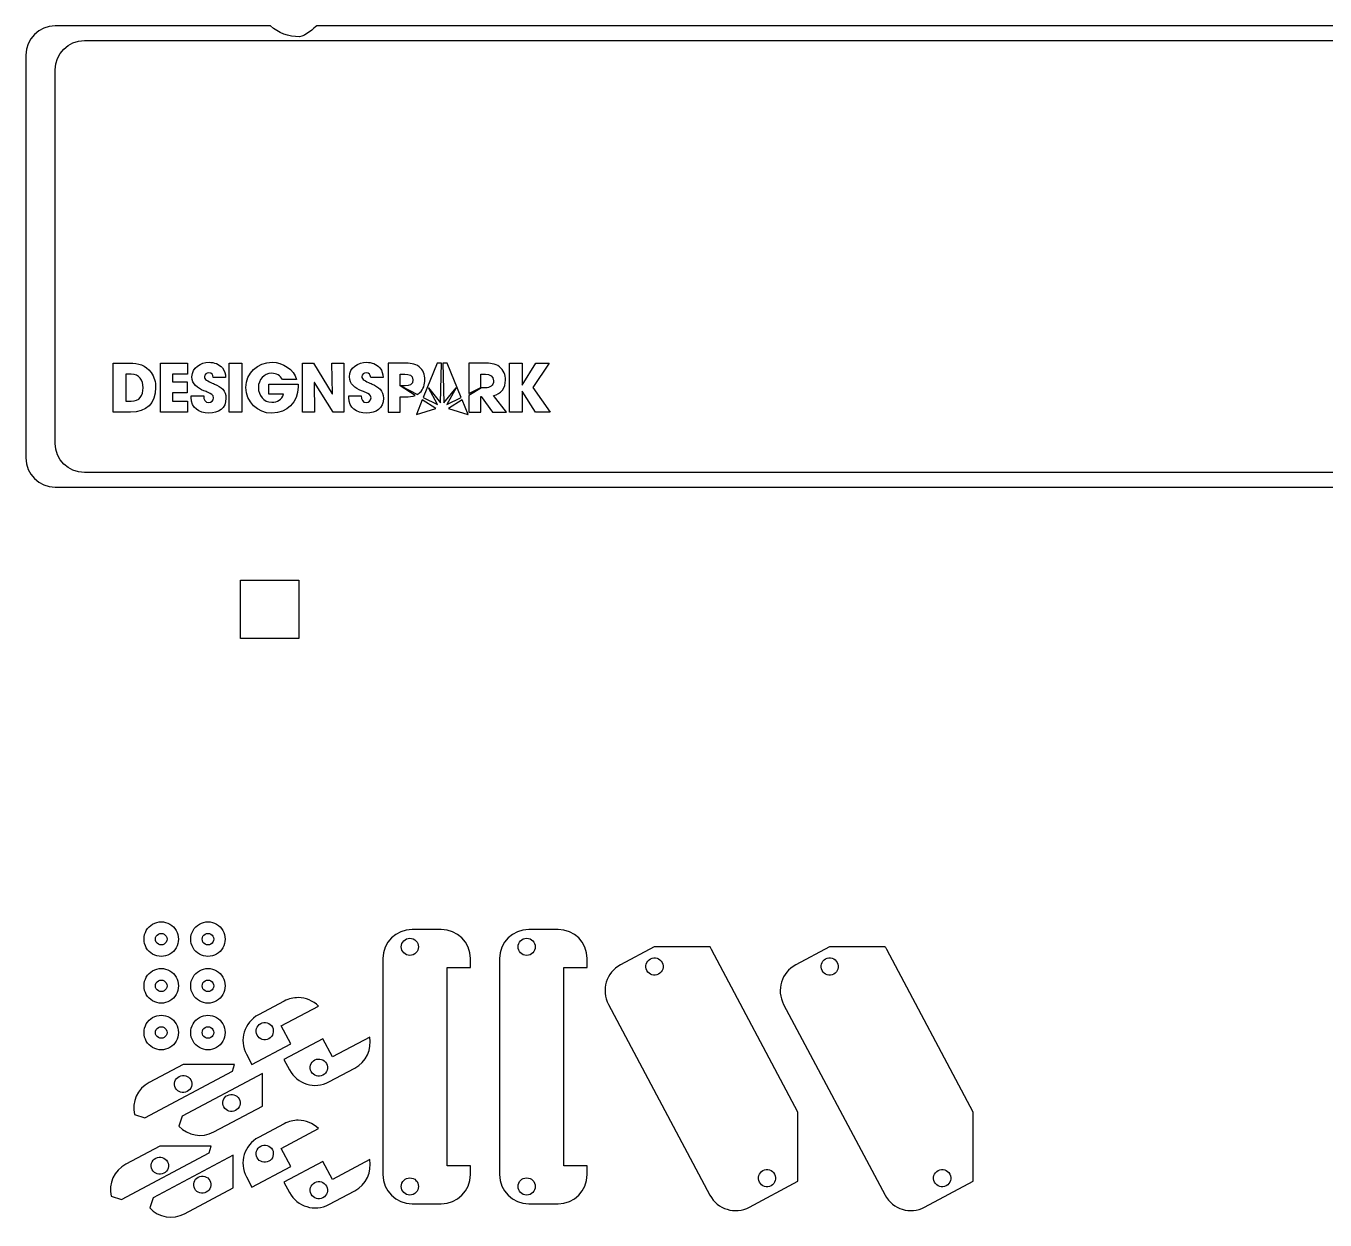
# Model space of a CAD drawing. Extents: x 16 to 461, y 165 to 370.
# Drawn here: x 15.8 to 238.3, y 165.3 to 369.8 of the extents above; entities that cross this region are included whole.
import ezdxf

# ---------------------------------------------------------------- set-up
doc = ezdxf.new("R2010")
doc.units = 0
doc.layers.add('Layer_1', color=7, linetype='CONTINUOUS')

msp = doc.modelspace()

# ---------------------------------------------------------------- linework, layer by layer
at = {"layer": 'Layer_1', "color": 7}
for p, q in [((57.695606, 369.810891), (20.795051, 369.810891)), ((344.794981, 369.810891), (65.615467, 369.810891)), ((15.794426, 364.810266), (15.794426, 295.806932)), ((20.795051, 290.806307), (344.794981, 290.806307)), ((52.552648, 274.903168), (62.552648, 274.903168)), ((52.552648, 264.903168), (52.552648, 274.903168)), ((62.552648, 274.903168), (62.552648, 264.903168)), ((62.552648, 264.903168), (52.552648, 264.903168)), ((86.91784, 215.037439), (81.91723, 215.037439)), ((81.91723, 215.037439), (81.91723, 215.037439)), ((106.9178, 215.037439), (101.91719, 215.037439)), ((101.91719, 215.037439), (101.91719, 215.037439)), ((39.948191, 213.380032), (39.948191, 213.380032)), ((41.905239, 213.380032), (41.905239, 213.380032)), ((47.948175, 213.380032), (47.948175, 213.380032)), ((49.905223, 213.380032), (49.905223, 213.380032)), ((83.017727, 212.065599), (83.017727, 212.065599)), ((103.017687, 212.065599), (103.017687, 212.065599)), ((123.399259, 212.037445), (117.622523, 208.968278)), ((132.950718, 212.037445), (123.399259, 212.037445)), ((123.399259, 212.037445), (123.399259, 212.037445)), ((148.014329, 183.762306), (133.215301, 211.596472)), ((153.399199, 212.037445), (147.622463, 208.968278)), ((162.950658, 212.037445), (153.399199, 212.037445)), ((153.399199, 212.037445), (153.399199, 212.037445)), ((178.014269, 183.762306), (163.215241, 211.596472)), ((76.91659, 210.036814), (76.91659, 173.039244)), ((91.91848, 208.537508), (91.91848, 210.036814)), ((96.91655, 210.036814), (96.91655, 173.039244)), ((111.91844, 208.537508), (111.91844, 210.036814)), ((124.739859, 209.378515), (124.739859, 209.378515)), ((154.739799, 209.378515), (154.739799, 209.378515)), ((87.914452, 174.53855), (87.914452, 208.537508)), ((87.914452, 208.537508), (91.91848, 208.537508)), ((107.914412, 174.53855), (107.914412, 208.537508)), ((107.914412, 208.537508), (111.91844, 208.537508)), ((39.948191, 205.380048), (39.948191, 205.380048)), ((41.905239, 205.380048), (41.905239, 205.380048)), ((47.948175, 205.380048), (47.948175, 205.380048)), ((49.905223, 205.380048), (49.905223, 205.380048)), ((60.031969, 202.766572), (55.613413, 200.420599)), ((62.422024, 203.357474), (62.422024, 203.357474)), ((59.493968, 198.515599), (65.88808, 201.919905)), ((115.558773, 202.203764), (132.933079, 169.536528)), ((145.558713, 202.203764), (162.933019, 169.536528)), ((57.987382, 198.313915), (57.987382, 198.313915)), ((61.134385, 195.428794), (59.493968, 198.515599)), ((39.948191, 197.380064), (39.948191, 197.380064)), ((41.905239, 197.380064), (41.905239, 197.380064)), ((47.948175, 197.380064), (47.948175, 197.380064)), ((49.905223, 197.380064), (49.905223, 197.380064)), ((66.62135, 196.298123), (59.980322, 192.761512)), ((68.2706, 193.202484), (66.62135, 196.298123)), ((74.664683, 196.606789), (68.2706, 193.202484)), ((74.664683, 196.606789), (74.664683, 196.606789)), ((53.549663, 193.664905), (54.493358, 191.892197)), ((54.493358, 191.892197), (61.134385, 195.428794)), ((42.695137, 191.921082), (36.900762, 188.843096)), ((51.523392, 191.921082), (42.695137, 191.921082)), ((42.695137, 191.921082), (42.695137, 191.921082)), ((51.170614, 190.765735), (51.523392, 191.921082)), ((59.980322, 192.761512), (60.923988, 190.988789)), ((67.2592, 192.068854), (67.2592, 192.068854)), ((36.159928, 182.784138), (51.170614, 190.765735)), ((56.292581, 190.375252), (42.551895, 183.072738)), ((44.017734, 189.256983), (44.017734, 189.256983)), ((56.292581, 184.774905), (56.292581, 190.375252)), ((56.292581, 190.375252), (56.292581, 190.375252)), ((67.679683, 188.925067), (72.098239, 191.271011)), ((47.967025, 180.347544), (56.292581, 184.774905)), ((52.289569, 186.011913), (52.289569, 186.011913)), ((34.3784, 183.330943), (36.159928, 182.784138)), ((42.551895, 183.072738), (41.98745, 181.326516)), ((148.014329, 171.900139), (148.014329, 183.762306)), ((178.014269, 171.900139), (178.014269, 183.762306)), ((60.031969, 181.766614), (55.613413, 179.420641)), ((59.493968, 177.515641), (65.88808, 180.919947)), ((62.422024, 182.357516), (62.422024, 182.357516)), ((32.159936, 168.784166), (47.170622, 176.765763)), ((38.695145, 177.92111), (32.90077, 174.843124)), ((51.292591, 176.37528), (37.551905, 169.072766)), ((47.5234, 177.92111), (38.695145, 177.92111)), ((38.695145, 177.92111), (38.695145, 177.92111)), ((47.170622, 176.765763), (47.5234, 177.92111)), ((51.292591, 170.774933), (51.292591, 176.37528)), ((51.292591, 176.37528), (51.292591, 176.37528)), ((57.987382, 177.313954), (57.987382, 177.313954)), ((61.134385, 174.428836), (59.493968, 177.515641)), ((40.017742, 175.257008), (40.017742, 175.257008)), ((54.493358, 170.892239), (61.134385, 174.428836)), ((66.62135, 175.298165), (59.980322, 171.761554)), ((68.2706, 172.202526), (66.62135, 175.298165)), ((74.664683, 175.606831), (68.2706, 172.202526)), ((74.664683, 175.606831), (74.664683, 175.606831)), ((91.91848, 174.53855), (87.914452, 174.53855)), ((91.91848, 173.039244), (91.91848, 174.53855)), ((111.91844, 174.53855), (107.914412, 174.53855)), ((111.91844, 173.039244), (111.91844, 174.53855)), ((47.289579, 172.011941), (47.289579, 172.011941)), ((53.549663, 172.664947), (54.493358, 170.892239)), ((59.980322, 171.761554), (60.923988, 169.988831)), ((139.688773, 167.463972), (148.014329, 171.900139)), ((144.011668, 173.133514), (144.011668, 173.133514)), ((169.688713, 167.463972), (178.014269, 171.900139)), ((174.011608, 173.133514), (174.011608, 173.133514)), ((30.378408, 169.330971), (32.159936, 168.784166)), ((42.967044, 166.347572), (51.292591, 170.774933)), ((67.2592, 171.068893), (67.2592, 171.068893)), ((67.679683, 167.925109), (72.098239, 170.271053)), ((83.017727, 171.015592), (83.017727, 171.015592)), ((103.017687, 171.015592), (103.017687, 171.015592)), ((37.551905, 169.072766), (36.98746, 167.326544)), ((81.91723, 168.038619), (86.91784, 168.038619)), ((101.91719, 168.038619), (106.9178, 168.038619))]:
    msp.add_line(p, q, dxfattribs=at)
at = {"layer": 'Layer_1', "color": 1}
for p, q in [((25.794422, 367.308598), (330.794416, 367.308598)), ((25.794422, 367.308598), (25.794422, 367.308598)), ((20.794421, 298.308604), (20.794421, 362.3086)), ((30.741778, 303.650965), (30.741778, 312.040001)), ((30.741778, 312.040001), (33.519269, 312.040001)), ((38.813401, 303.650984), (38.813401, 312.040019)), ((38.813401, 312.040019), (43.472779, 312.040019)), ((43.472779, 312.040019), (43.472779, 310.157957)), ((50.614913, 312.040107), (52.757509, 312.040107)), ((50.614913, 303.651071), (50.614913, 312.040107)), ((50.614913, 312.040107), (50.614913, 312.040107)), ((52.757509, 312.040107), (52.757509, 303.651071)), ((63.164336, 303.650984), (63.164336, 312.040019)), ((63.164336, 312.040019), (65.012285, 312.040019)), ((65.012285, 312.040019), (68.254459, 306.768724)), ((68.27726, 306.791172), (68.18641, 312.040019)), ((68.18641, 312.040019), (70.238685, 312.040019)), ((70.238685, 312.040019), (70.238685, 303.650984)), ((80.554857, 312.040072), (77.811302, 312.040072)), ((77.811302, 312.040072), (77.811302, 303.651036)), ((86.203058, 312.039471), (83.837577, 306.189664)), ((86.976705, 312.039471), (86.203058, 312.039471)), ((86.793235, 305.227599), (86.976705, 312.039471)), ((87.955367, 312.039471), (87.181367, 312.039471)), ((87.181367, 312.039471), (87.365013, 305.227599)), ((90.325974, 306.177291), (87.955367, 312.039471)), ((94.307381, 312.040019), (91.654676, 312.040019)), ((91.654676, 312.040019), (91.654676, 306.843314)), ((98.603974, 303.650984), (98.603974, 312.040019)), ((98.603974, 312.040019), (100.746747, 312.040019)), ((100.746747, 312.040019), (100.746747, 308.265112)), ((100.769194, 308.265112), (103.138741, 312.040019)), ((105.383323, 312.040019), (102.605832, 307.856637)), ((103.138741, 312.040019), (105.383323, 312.040019)), ((33.814093, 310.157938), (32.884374, 310.157938)), ((32.884374, 310.157938), (32.884374, 305.533205)), ((43.472779, 310.157957), (40.865323, 310.157957)), ((40.865323, 310.157957), (40.865323, 308.854406)), ((49.980053, 309.591375), (47.860081, 309.591375)), ((76.950021, 309.591375), (74.830049, 309.591375)), ((79.8634, 308.162825), (79.8634, 310.158009)), ((79.8634, 310.158009), (80.65702, 310.158009)), ((93.706598, 307.870954), (93.706598, 310.157957)), ((93.706598, 310.157957), (94.488906, 310.157957)), ((40.865323, 308.854406), (43.39324, 308.854406)), ((43.39324, 308.854406), (43.39324, 306.972697)), ((57.405363, 306.711987), (57.405363, 308.423483)), ((57.405363, 308.423483), (62.382188, 308.423483)), ((62.144279, 309.228591), (59.740796, 309.228591)), ((65.182321, 308.752243), (65.15952, 308.741107)), ((65.15952, 308.741107), (65.216434, 303.650984)), ((68.379423, 303.650984), (65.182321, 308.752243)), ((82.47227, 306.527863), (79.8634, 308.162825)), ((80.24006, 308.162825), (79.990485, 308.162825)), ((79.990485, 308.162825), (82.831962, 306.70762)), ((80.319069, 308.162825), (80.24006, 308.162825)), ((80.736382, 308.162825), (80.319069, 308.162825)), ((84.704726, 307.830813), (86.793235, 305.227599)), ((86.298328, 304.942144), (84.704726, 307.830813)), ((84.704726, 307.830813), (84.704726, 307.830813)), ((87.365013, 305.227599), (89.462891, 307.830813)), ((89.462891, 307.830813), (87.860098, 304.942144)), ((89.462891, 307.830813), (89.462891, 307.830813)), ((91.654676, 306.843314), (93.706598, 307.870954)), ((93.806464, 307.822877), (91.654676, 306.486273)), ((94.466105, 307.822877), (93.806464, 307.822877)), ((100.746747, 308.265112), (100.769194, 308.265112)), ((100.769194, 307.278832), (100.746747, 307.278832)), ((100.746747, 307.278832), (100.746747, 303.650984)), ((103.059379, 303.650984), (100.769194, 307.278832)), ((102.605832, 307.856637), (105.565025, 303.650984)), ((32.884374, 305.533205), (33.802781, 305.533205)), ((43.39324, 306.972697), (40.865323, 306.972697)), ((40.865323, 306.972697), (40.865323, 305.533046)), ((40.865323, 305.533046), (43.472779, 305.533046)), ((43.472779, 305.533046), (43.472779, 303.650984)), ((44.09631, 306.156187), (44.09631, 306.428563)), ((44.09631, 306.428563), (46.22777, 306.428563)), ((59.911009, 306.711987), (57.405363, 306.711987)), ((68.254459, 306.768724), (68.27726, 306.791172)), ((71.066101, 306.156187), (71.066101, 306.428563)), ((71.066101, 306.428563), (73.197562, 306.428563)), ((79.8634, 303.651036), (79.8634, 306.281293)), ((79.8634, 306.281293), (80.793119, 306.281293)), ((83.670086, 305.776152), (82.65694, 303.269799)), ((86.012413, 304.306276), (83.670086, 305.776152)), ((83.670086, 305.776152), (83.670086, 305.776152)), ((83.837577, 306.189664), (86.298328, 304.942144)), ((87.860098, 304.942144), (90.325974, 306.177291)), ((90.492669, 305.764432), (88.145924, 304.306223)), ((91.506876, 303.255958), (90.492669, 305.764432)), ((91.654676, 306.486273), (91.654676, 303.650984)), ((93.706598, 303.650984), (93.706598, 306.360602)), ((93.706598, 306.360602), (93.729046, 306.360602)), ((93.729046, 306.360602), (95.667846, 303.650984)), ((98.116578, 303.650984), (95.838059, 306.508014)), ((95.838059, 306.508014), (95.838059, 306.508014)), ((33.677993, 303.650965), (30.741778, 303.650965)), ((43.472779, 303.650984), (38.813401, 303.650984)), ((38.813401, 303.650984), (38.813401, 303.650984)), ((52.757509, 303.651071), (50.614913, 303.651071)), ((65.216434, 303.650984), (63.164336, 303.650984)), ((70.238685, 303.650984), (68.379423, 303.650984)), ((68.379423, 303.650984), (68.379423, 303.650984)), ((77.811302, 303.651036), (79.8634, 303.651036)), ((82.65694, 303.269799), (86.012413, 304.306276)), ((88.145924, 304.306223), (91.494503, 303.26674)), ((91.494503, 303.26674), (91.506876, 303.255958)), ((91.494503, 303.26674), (91.494503, 303.26674)), ((91.654676, 303.650984), (93.706598, 303.650984)), ((95.667846, 303.650984), (98.116578, 303.650984)), ((100.746747, 303.650984), (98.603974, 303.650984)), ((105.565025, 303.650984), (103.059379, 303.650984)), ((103.059379, 303.650984), (103.059379, 303.650984)), ((330.794416, 293.308603), (25.794422, 293.308603))]:
    msp.add_line(p, q, dxfattribs=at)
at = {"layer": 'Layer_1', "color": 7}
for points in [[(20.795051, 369.810891), (18.025051, 369.810891), (15.794426, 367.580266), (15.794426, 364.810266)], [(62.655535, 367.976446), (60.755129, 367.87985), (58.949471, 368.686952), (57.695606, 369.810891)], [(65.615467, 369.810891), (65.109431, 369.529984), (63.687212, 368.028886), (62.655535, 367.976446)], [(15.794426, 295.806932), (15.794426, 293.036933), (18.025051, 290.806307), (20.795051, 290.806307)], [(36.010656, 213.380032), (36.010656, 214.440505), (36.572407, 215.420423), (37.484302, 215.950659)], [(37.484302, 215.950659), (38.396197, 216.480896), (39.519698, 216.480896), (40.431593, 215.950659)], [(40.431593, 215.950659), (41.343489, 215.420423), (41.905239, 214.440505), (41.905239, 213.380032)], [(44.01064, 213.380032), (44.01064, 214.440505), (44.572391, 215.420423), (45.484286, 215.950659)], [(45.484286, 215.950659), (46.396181, 216.480896), (47.519682, 216.480896), (48.431577, 215.950659)], [(48.431577, 215.950659), (49.343473, 215.420423), (49.905223, 214.440505), (49.905223, 213.380032)], [(37.967701, 213.380032), (37.967701, 213.733533), (38.156441, 214.060182), (38.462823, 214.236932)], [(38.462823, 214.236932), (38.769206, 214.413683), (39.146686, 214.413683), (39.453069, 214.236932)], [(39.453069, 214.236932), (39.759452, 214.060182), (39.948191, 213.733533), (39.948191, 213.380032)], [(45.967685, 213.380032), (45.967685, 213.733533), (46.156425, 214.060182), (46.462807, 214.236932)], [(46.462807, 214.236932), (46.76919, 214.413683), (47.14667, 214.413683), (47.453053, 214.236932)], [(47.453053, 214.236932), (47.759436, 214.060182), (47.948175, 213.733533), (47.948175, 213.380032)], [(81.91723, 215.037439), (79.147218, 215.037439), (76.91659, 212.806813), (76.91659, 210.036814)], [(91.91848, 210.036814), (91.91848, 212.806813), (89.687852, 215.037439), (86.91784, 215.037439)], [(101.91719, 215.037439), (99.147178, 215.037439), (96.91655, 212.806813), (96.91655, 210.036814)], [(111.91844, 210.036814), (111.91844, 212.806813), (109.687812, 215.037439), (106.9178, 215.037439)], [(37.484302, 210.809406), (36.572407, 211.339642), (36.010656, 212.31956), (36.010656, 213.380032)], [(38.462823, 212.523132), (38.156441, 212.699883), (37.967701, 213.026531), (37.967701, 213.380032)], [(39.453069, 212.523132), (39.146686, 212.346382), (38.769206, 212.346382), (38.462823, 212.523132)], [(39.948191, 213.380032), (39.948191, 213.026531), (39.759452, 212.699883), (39.453069, 212.523132)], [(41.905239, 213.380032), (41.905239, 212.31956), (41.343489, 211.339642), (40.431593, 210.809406)], [(45.484286, 210.809406), (44.572391, 211.339642), (44.01064, 212.31956), (44.01064, 213.380032)], [(46.462807, 212.523132), (46.156425, 212.699883), (45.967685, 213.026531), (45.967685, 213.380032)], [(47.453053, 212.523132), (47.14667, 212.346382), (46.76919, 212.346382), (46.462807, 212.523132)], [(47.948175, 213.380032), (47.948175, 213.026531), (47.759436, 212.699883), (47.453053, 212.523132)], [(49.905223, 213.380032), (49.905223, 212.31956), (49.343473, 211.339642), (48.431577, 210.809406)], [(80.067517, 212.065599), (80.067517, 212.880279), (80.727945, 213.54071), (81.542608, 213.54071)], [(81.542608, 210.590488), (80.727945, 210.590488), (80.067517, 211.250917), (80.067517, 212.065599)], [(81.542608, 213.54071), (82.357299, 213.54071), (83.017727, 212.880279), (83.017727, 212.065599)], [(83.017727, 212.065599), (83.017727, 211.250917), (82.357299, 210.590488), (81.542608, 210.590488)], [(100.067477, 212.065599), (100.067477, 212.880279), (100.727905, 213.54071), (101.542568, 213.54071)], [(101.542568, 210.590488), (100.727905, 210.590488), (100.067477, 211.250917), (100.067477, 212.065599)], [(101.542568, 213.54071), (102.357259, 213.54071), (103.017687, 212.880279), (103.017687, 212.065599)], [(103.017687, 212.065599), (103.017687, 211.250917), (102.357259, 210.590488), (101.542568, 210.590488)], [(133.215301, 211.596472), (133.134024, 211.749332), (133.044839, 211.896658), (132.950718, 212.037445)], [(163.215241, 211.596472), (163.133964, 211.749332), (163.044779, 211.896658), (162.950658, 212.037445)], [(40.431593, 210.809406), (39.519698, 210.279169), (38.396197, 210.279169), (37.484302, 210.809406)], [(48.431577, 210.809406), (47.519682, 210.279169), (46.396181, 210.279169), (45.484286, 210.809406)], [(122.134968, 207.99347), (121.752499, 208.71279), (122.025572, 209.605969), (122.744891, 209.988438)], [(122.744891, 209.988438), (123.46421, 210.370907), (124.35739, 210.097834), (124.739859, 209.378515)], [(124.739859, 209.378515), (125.122329, 208.659193), (124.849255, 207.766016), (124.129936, 207.383547)], [(152.134908, 207.99347), (151.752439, 208.71279), (152.025512, 209.605969), (152.744831, 209.988438)], [(152.744831, 209.988438), (153.46415, 210.370907), (154.35733, 210.097834), (154.739799, 209.378515)], [(154.739799, 209.378515), (155.122269, 208.659193), (154.849195, 207.766016), (154.129876, 207.383547)], [(36.010656, 205.380048), (36.010656, 206.440521), (36.572407, 207.420439), (37.484302, 207.950675)], [(37.484302, 207.950675), (38.396197, 208.480912), (39.519698, 208.480912), (40.431593, 207.950675)], [(40.431593, 207.950675), (41.343489, 207.420439), (41.905239, 206.440521), (41.905239, 205.380048)], [(44.01064, 205.380048), (44.01064, 206.440521), (44.572391, 207.420439), (45.484286, 207.950675)], [(45.484286, 207.950675), (46.396181, 208.480912), (47.519682, 208.480912), (48.431577, 207.950675)], [(48.431577, 207.950675), (49.343473, 207.420439), (49.905223, 206.440521), (49.905223, 205.380048)], [(117.622523, 208.968278), (115.176757, 207.667843), (114.258338, 204.64953), (115.558773, 202.203764)], [(124.129936, 207.383547), (123.410616, 207.001078), (122.517438, 207.274148), (122.134968, 207.99347)], [(147.622463, 208.968278), (145.176697, 207.667843), (144.258278, 204.64953), (145.558713, 202.203764)], [(154.129876, 207.383547), (153.410556, 207.001078), (152.517378, 207.274148), (152.134908, 207.99347)], [(37.484302, 202.809422), (36.572407, 203.339658), (36.010656, 204.319576), (36.010656, 205.380048)], [(37.967701, 205.380048), (37.967701, 205.733549), (38.156441, 206.060198), (38.462823, 206.236948)], [(38.462823, 204.523148), (38.156441, 204.699899), (37.967701, 205.026547), (37.967701, 205.380048)], [(38.462823, 206.236948), (38.769206, 206.413699), (39.146686, 206.413699), (39.453069, 206.236948)], [(39.453069, 206.236948), (39.759452, 206.060198), (39.948191, 205.733549), (39.948191, 205.380048)], [(39.948191, 205.380048), (39.948191, 205.026547), (39.759452, 204.699899), (39.453069, 204.523148)], [(41.905239, 205.380048), (41.905239, 204.319576), (41.343489, 203.339658), (40.431593, 202.809422)], [(45.484286, 202.809422), (44.572391, 203.339658), (44.01064, 204.319576), (44.01064, 205.380048)], [(45.967685, 205.380048), (45.967685, 205.733549), (46.156425, 206.060198), (46.462807, 206.236948)], [(46.462807, 204.523148), (46.156425, 204.699899), (45.967685, 205.026547), (45.967685, 205.380048)], [(46.462807, 206.236948), (46.76919, 206.413699), (47.14667, 206.413699), (47.453053, 206.236948)], [(47.453053, 206.236948), (47.759436, 206.060198), (47.948175, 205.733549), (47.948175, 205.380048)], [(47.948175, 205.380048), (47.948175, 205.026547), (47.759436, 204.699899), (47.453053, 204.523148)], [(49.905223, 205.380048), (49.905223, 204.319576), (49.343473, 203.339658), (48.431577, 202.809422)], [(40.431593, 202.809422), (39.519698, 202.279185), (38.396197, 202.279185), (37.484302, 202.809422)], [(39.453069, 204.523148), (39.146686, 204.346398), (38.769206, 204.346398), (38.462823, 204.523148)], [(48.431577, 202.809422), (47.519682, 202.279185), (46.396181, 202.279185), (45.484286, 202.809422)], [(47.453053, 204.523148), (47.14667, 204.346398), (46.76919, 204.346398), (46.462807, 204.523148)], [(62.422024, 203.357474), (61.616138, 203.363853), (60.796255, 203.172957), (60.031969, 202.766572)], [(65.88808, 201.919905), (64.957311, 202.839213), (63.707349, 203.347317), (62.422024, 203.357474)], [(37.484302, 199.950691), (38.396197, 200.480928), (39.519698, 200.480928), (40.431593, 199.950691)], [(45.484286, 199.950691), (46.396181, 200.480928), (47.519682, 200.480928), (48.431577, 199.950691)], [(55.613413, 200.420599), (53.167647, 199.120165), (52.249239, 196.110671), (53.549663, 193.664905)], [(36.010656, 197.380064), (36.010656, 198.440537), (36.572407, 199.420455), (37.484302, 199.950691)], [(37.967701, 197.380064), (37.967701, 197.733565), (38.156441, 198.060214), (38.462823, 198.236964)], [(38.462823, 198.236964), (38.769206, 198.413715), (39.146686, 198.413715), (39.453069, 198.236964)], [(39.453069, 198.236964), (39.759452, 198.060214), (39.948191, 197.733565), (39.948191, 197.380064)], [(40.431593, 199.950691), (41.343489, 199.420455), (41.905239, 198.440537), (41.905239, 197.380064)], [(44.01064, 197.380064), (44.01064, 198.440537), (44.572391, 199.420455), (45.484286, 199.950691)], [(45.967685, 197.380064), (45.967685, 197.733565), (46.156425, 198.060214), (46.462807, 198.236964)], [(46.462807, 198.236964), (46.76919, 198.413715), (47.14667, 198.413715), (47.453053, 198.236964)], [(47.453053, 198.236964), (47.759436, 198.060214), (47.948175, 197.733565), (47.948175, 197.380064)], [(48.431577, 199.950691), (49.343473, 199.420455), (49.905223, 198.440537), (49.905223, 197.380064)], [(55.382499, 196.92887), (55.000031, 197.648189), (55.273109, 198.541366), (55.992409, 198.923837)], [(55.992409, 198.923837), (56.711737, 199.306304), (57.604914, 199.033234), (57.987382, 198.313915)], [(57.987382, 198.313915), (58.369849, 197.594593), (58.096771, 196.701416), (57.377471, 196.318945)], [(37.484302, 194.809438), (36.572407, 195.339674), (36.010656, 196.319592), (36.010656, 197.380064)], [(38.462823, 196.523164), (38.156441, 196.699915), (37.967701, 197.026563), (37.967701, 197.380064)], [(39.453069, 196.523164), (39.146686, 196.346414), (38.769206, 196.346414), (38.462823, 196.523164)], [(39.948191, 197.380064), (39.948191, 197.026563), (39.759452, 196.699915), (39.453069, 196.523164)], [(41.905239, 197.380064), (41.905239, 196.319592), (41.343489, 195.339674), (40.431593, 194.809438)], [(45.484286, 194.809438), (44.572391, 195.339674), (44.01064, 196.319592), (44.01064, 197.380064)], [(46.462807, 196.523164), (46.156425, 196.699915), (45.967685, 197.026563), (45.967685, 197.380064)], [(47.453053, 196.523164), (47.14667, 196.346414), (46.76919, 196.346414), (46.462807, 196.523164)], [(47.948175, 197.380064), (47.948175, 197.026563), (47.759436, 196.699915), (47.453053, 196.523164)], [(49.905223, 197.380064), (49.905223, 196.319592), (49.343473, 195.339674), (48.431577, 194.809438)], [(57.377471, 196.318945), (56.658143, 195.936478), (55.764966, 196.209547), (55.382499, 196.92887)], [(72.098239, 191.271011), (74.082684, 192.326184), (75.059766, 194.513801), (74.664683, 196.606789)], [(40.431593, 194.809438), (39.519698, 194.279201), (38.396197, 194.279201), (37.484302, 194.809438)], [(48.431577, 194.809438), (47.519682, 194.279201), (46.396181, 194.279201), (45.484286, 194.809438)], [(64.654317, 190.683809), (64.27185, 191.403128), (64.544928, 192.296305), (65.264256, 192.678775)], [(65.264256, 192.678775), (65.983556, 193.061243), (66.876732, 192.788173), (67.2592, 192.068854)], [(67.2592, 192.068854), (67.641696, 191.349531), (67.368618, 190.456354), (66.64929, 190.073884)], [(41.412843, 187.871938), (41.030375, 188.591258), (41.303448, 189.484435), (42.022768, 189.866905)], [(42.022768, 189.866905), (42.742087, 190.249373), (43.635267, 189.976303), (44.017734, 189.256983)], [(44.017734, 189.256983), (44.400205, 188.537661), (44.127132, 187.644484), (43.407813, 187.262014)], [(60.923988, 190.988789), (62.22444, 188.543051), (65.233917, 187.624616), (67.679683, 188.925067)], [(66.64929, 190.073884), (65.929962, 189.691416), (65.036785, 189.964486), (64.654317, 190.683809)], [(36.900762, 188.843096), (34.859519, 187.757748), (33.890687, 185.477404), (34.3784, 183.330943)], [(43.407813, 187.262014), (42.688493, 186.879546), (41.795313, 187.152616), (41.412843, 187.871938)], [(50.294596, 186.621838), (51.013924, 187.004305), (51.907101, 186.731233), (52.289569, 186.011913)], [(49.684686, 184.626868), (49.302218, 185.346188), (49.575268, 186.239367), (50.294596, 186.621838)], [(52.289569, 186.011913), (52.672036, 185.292594), (52.398958, 184.399417), (51.67963, 184.016946)], [(51.67963, 184.016946), (50.96033, 183.634479), (50.067154, 183.907549), (49.684686, 184.626868)], [(41.98745, 181.326516), (43.494537, 179.725328), (45.927608, 179.263161), (47.967025, 180.347544)], [(62.422024, 182.357516), (61.616138, 182.363895), (60.796255, 182.172999), (60.031969, 181.766614)], [(65.88808, 180.919947), (64.957311, 181.839255), (63.707349, 182.347359), (62.422024, 182.357516)], [(55.613413, 179.420641), (53.167647, 178.120207), (52.249239, 175.110713), (53.549663, 172.664947)], [(55.992409, 177.923879), (56.711737, 178.306346), (57.604914, 178.033274), (57.987382, 177.313954)], [(37.412851, 173.871963), (37.030383, 174.591283), (37.303456, 175.484463), (38.022776, 175.866933)], [(38.022776, 175.866933), (38.742095, 176.249401), (39.635275, 175.976328), (40.017742, 175.257008)], [(55.382499, 175.928909), (55.000031, 176.648229), (55.273109, 177.541408), (55.992409, 177.923879)], [(57.377471, 175.318987), (56.658143, 174.93652), (55.764966, 175.209589), (55.382499, 175.928909)], [(57.987382, 177.313954), (58.369849, 176.594635), (58.096771, 175.701458), (57.377471, 175.318987)], [(32.90077, 174.843124), (30.859527, 173.757776), (29.890695, 171.477432), (30.378408, 169.330971)], [(39.407821, 173.262042), (38.688501, 172.879574), (37.795321, 173.152644), (37.412851, 173.871963)], [(40.017742, 175.257008), (40.400213, 174.537689), (40.12714, 173.644512), (39.407821, 173.262042)], [(72.098239, 170.271053), (74.082684, 171.326226), (75.059766, 173.513843), (74.664683, 175.606831)], [(141.406778, 171.748469), (141.024309, 172.467788), (141.297381, 173.360968), (142.0167, 173.743437)], [(142.0167, 173.743437), (142.73602, 174.125906), (143.629199, 173.852833), (144.011668, 173.133514)], [(171.406718, 171.748469), (171.024249, 172.467788), (171.297321, 173.360968), (172.01664, 173.743437)], [(172.01664, 173.743437), (172.73596, 174.125906), (173.629139, 173.852833), (174.011608, 173.133514)], [(44.684696, 170.626896), (44.302228, 171.346216), (44.575278, 172.239395), (45.294606, 172.621866)], [(45.294606, 172.621866), (46.013934, 173.004333), (46.907111, 172.731261), (47.289579, 172.011941)], [(47.289579, 172.011941), (47.672046, 171.292622), (47.398968, 170.399445), (46.67964, 170.016974)], [(64.654317, 169.683848), (64.27185, 170.403167), (64.544928, 171.296347), (65.264256, 171.678817)], [(65.264256, 171.678817), (65.983556, 172.061285), (66.876732, 171.788212), (67.2592, 171.068893)], [(76.91659, 173.039244), (76.91659, 170.269244), (79.147218, 168.038619), (81.91723, 168.038619)], [(80.067517, 171.015592), (80.067517, 171.830272), (80.727945, 172.490703), (81.542608, 172.490703)], [(81.542608, 172.490703), (82.357299, 172.490703), (83.017727, 171.830272), (83.017727, 171.015592)], [(86.91784, 168.038619), (89.687852, 168.038619), (91.91848, 170.269244), (91.91848, 173.039244)], [(96.91655, 173.039244), (96.91655, 170.269244), (99.147178, 168.038619), (101.91719, 168.038619)], [(100.067477, 171.015592), (100.067477, 171.830272), (100.727905, 172.490703), (101.542568, 172.490703)], [(101.542568, 172.490703), (102.357259, 172.490703), (103.017687, 171.830272), (103.017687, 171.015592)], [(106.9178, 168.038619), (109.687812, 168.038619), (111.91844, 170.269244), (111.91844, 173.039244)], [(143.401745, 171.138546), (142.682426, 170.756077), (141.789248, 171.029147), (141.406778, 171.748469)], [(144.011668, 173.133514), (144.394139, 172.414192), (144.121065, 171.521015), (143.401745, 171.138546)], [(173.401685, 171.138546), (172.682366, 170.756077), (171.789188, 171.029147), (171.406718, 171.748469)], [(174.011608, 173.133514), (174.394079, 172.414192), (174.121005, 171.521015), (173.401685, 171.138546)], [(46.67964, 170.016974), (45.96034, 169.634507), (45.067164, 169.907577), (44.684696, 170.626896)], [(60.923988, 169.988831), (62.22444, 167.543093), (65.233917, 166.624658), (67.679683, 167.925109)], [(66.64929, 169.073926), (65.929962, 168.691458), (65.036785, 168.964528), (64.654317, 169.683848)], [(67.2592, 171.068893), (67.641696, 170.349573), (67.368618, 169.456396), (66.64929, 169.073926)], [(81.542608, 169.540482), (80.727945, 169.540482), (80.067517, 170.20091), (80.067517, 171.015592)], [(83.017727, 171.015592), (83.017727, 170.20091), (82.357299, 169.540482), (81.542608, 169.540482)], [(101.542568, 169.540482), (100.727905, 169.540482), (100.067477, 170.20091), (100.067477, 171.015592)], [(103.017687, 171.015592), (103.017687, 170.20091), (102.357259, 169.540482), (101.542568, 169.540482)], [(132.933079, 169.536528), (134.233514, 167.09079), (137.243007, 166.163549), (139.688773, 167.463972)], [(162.933019, 169.536528), (164.233454, 167.09079), (167.242947, 166.163549), (169.688713, 167.463972)], [(36.98746, 167.326544), (38.494547, 165.725356), (40.927618, 165.263189), (42.967044, 166.347572)]]:
    msp.add_open_spline(points, degree=3, dxfattribs=at)
at = {"layer": 'Layer_1', "color": 1}
for points in [[(20.794421, 362.3086), (20.794421, 365.0786), (23.024423, 367.308598), (25.794422, 367.308598)], [(33.519269, 312.040001), (35.038459, 312.040001), (36.274137, 311.790426), (37.22648, 310.475563)], [(44.22092, 309.727475), (44.22092, 311.29156), (45.728621, 312.198831), (47.157136, 312.198831)], [(47.157136, 312.198831), (47.97338, 312.198831), (48.89161, 311.892695), (49.424696, 311.246488)], [(53.460419, 307.879438), (53.460419, 310.396219), (55.48954, 312.19892), (57.949584, 312.19892)], [(57.949584, 312.19892), (59.763597, 312.19892), (61.633994, 311.019626), (62.144279, 309.228591)], [(71.190712, 309.727475), (71.190712, 311.29156), (72.698589, 312.198831), (74.127104, 312.198831)], [(74.127104, 312.198831), (74.943348, 312.198831), (75.861578, 311.892695), (76.394664, 311.246488)], [(83.139865, 311.427977), (82.448055, 312.006312), (81.416526, 312.040072), (80.554857, 312.040072)], [(96.892389, 311.43906), (96.166642, 312.017218), (95.191851, 312.040019), (94.307381, 312.040019)], [(35.854703, 307.834348), (35.854703, 309.172012), (35.242431, 310.157938), (33.814093, 310.157938)], [(37.22648, 310.475563), (37.770525, 309.716057), (37.997299, 308.797827), (37.997299, 307.868107)], [(46.272842, 307.324169), (45.184576, 307.777716), (44.22092, 308.412258), (44.22092, 309.727475)], [(47.089263, 310.407619), (46.714901, 310.407619), (46.352381, 310.146909), (46.352381, 309.749923)], [(46.352381, 309.749923), (46.352381, 309.625312), (46.363516, 309.500701), (46.431566, 309.398892)], [(46.431566, 309.398892), (46.635716, 309.058466), (47.735471, 308.627897), (48.086855, 308.468819)], [(47.860081, 309.591375), (47.792032, 310.056058), (47.633308, 310.407619), (47.089263, 310.407619)], [(49.424696, 311.246488), (49.855442, 310.713755), (49.957252, 310.248719), (49.980053, 309.591375)], [(57.892847, 310.316681), (56.521246, 310.316681), (55.603016, 309.20579), (55.603016, 307.879438)], [(59.740796, 309.228591), (59.355475, 309.920048), (58.686466, 310.316681), (57.892847, 310.316681)], [(73.24281, 307.324169), (72.154544, 307.777716), (71.190712, 308.412258), (71.190712, 309.727475)], [(74.059231, 310.407619), (73.684869, 310.407619), (73.322172, 310.146909), (73.322172, 309.749923)], [(73.322172, 309.749923), (73.322172, 309.625312), (73.333484, 309.500701), (73.401534, 309.398892)], [(73.401534, 309.398892), (73.605507, 309.058466), (74.705439, 308.627897), (75.05647, 308.468819)], [(74.830049, 309.591375), (74.761646, 310.056058), (74.603276, 310.407619), (74.059231, 310.407619)], [(76.394664, 311.246488), (76.825057, 310.713755), (76.92722, 310.248719), (76.950021, 309.591375)], [(80.65702, 310.158009), (81.359965, 310.158009), (82.074223, 310.044711), (82.074223, 309.172083)], [(84.125791, 309.205842), (84.125791, 310.067512), (83.797562, 310.872267), (83.139865, 311.427977)], [(94.488906, 310.157957), (95.225611, 310.157957), (95.871819, 309.851998), (95.871819, 309.024619)], [(97.923917, 309.149229), (97.923917, 310.022211), (97.583845, 310.883527), (96.892389, 311.43906)], [(37.997299, 307.868107), (37.997299, 305.113417), (36.421548, 303.650965), (33.677993, 303.650965)], [(33.802781, 305.533205), (35.265056, 305.533205), (35.854703, 306.473882), (35.854703, 307.834348)], [(47.021213, 307.006898), (46.771638, 307.120019), (46.522417, 307.222359), (46.272842, 307.324169)], [(48.086855, 308.468819), (49.197746, 307.958888), (50.048103, 307.38073), (50.048103, 306.065866)], [(57.915648, 303.481124), (55.444292, 303.481124), (53.460419, 305.39677), (53.460419, 307.879438)], [(55.603016, 307.879438), (55.603016, 306.508014), (56.47582, 305.36301), (57.904335, 305.36301)], [(62.393677, 307.981424), (62.393677, 305.408082), (60.48899, 303.481124), (57.915648, 303.481124)], [(62.382188, 308.423483), (62.393677, 308.276248), (62.393677, 308.128659), (62.393677, 307.981424)], [(73.990828, 307.006898), (73.741606, 307.120019), (73.492385, 307.222359), (73.24281, 307.324169)], [(75.05647, 308.468819), (76.167714, 307.958888), (77.018071, 307.38073), (77.018071, 306.065866)], [(82.074223, 309.172083), (82.074223, 308.321726), (81.439327, 308.162825), (80.736382, 308.162825)], [(83.241674, 307.006862), (83.831321, 307.528106), (84.125791, 308.435024), (84.125791, 309.205842)], [(95.871819, 309.024619), (95.871819, 308.162949), (95.27086, 307.822877), (94.466105, 307.822877)], [(95.838059, 306.508014), (97.164411, 306.723122), (97.923917, 307.856637), (97.923917, 309.149229)], [(47.123199, 303.492171), (45.433974, 303.492171), (44.09631, 304.365329), (44.09631, 306.156187)], [(46.22777, 306.428563), (46.22777, 305.884165), (46.477168, 305.283559), (47.100575, 305.283559)], [(47.916642, 306.088668), (47.916642, 306.632712), (47.463448, 306.813884), (47.021213, 307.006898)], [(47.100575, 305.283559), (47.542457, 305.283559), (47.916642, 305.634943), (47.916642, 306.088668)], [(50.048103, 306.065866), (50.048103, 304.308591), (48.778312, 303.492171), (47.123199, 303.492171)], [(57.904335, 305.36301), (58.822566, 305.36301), (59.650122, 305.782444), (59.911009, 306.711987)], [(74.092991, 303.492171), (72.403765, 303.492171), (71.066101, 304.365329), (71.066101, 306.156187)], [(73.197562, 306.428563), (73.197562, 305.884165), (73.447136, 305.283559), (74.07019, 305.283559)], [(74.88661, 306.088668), (74.88661, 306.632712), (74.433063, 306.813884), (73.990828, 307.006898)], [(74.07019, 305.283559), (74.512425, 305.283559), (74.88661, 305.634943), (74.88661, 306.088668)], [(77.018071, 306.065866), (77.018071, 304.308591), (75.74828, 303.492171), (74.092991, 303.492171)], [(80.793119, 306.281293), (81.411754, 306.281293), (81.961985, 306.320355), (82.47227, 306.527863)], [(82.831962, 306.70762), (82.884457, 306.739259), (82.936599, 306.772842), (82.988564, 306.809076)], [(82.988564, 306.809076), (83.073936, 306.868465), (83.15807, 306.933687), (83.241674, 307.006862)], [(25.794422, 293.308603), (23.024423, 293.308603), (20.794421, 295.538604), (20.794421, 298.308604)]]:
    msp.add_open_spline(points, degree=3, dxfattribs=at)

doc.saveas('drawing.dxf')
